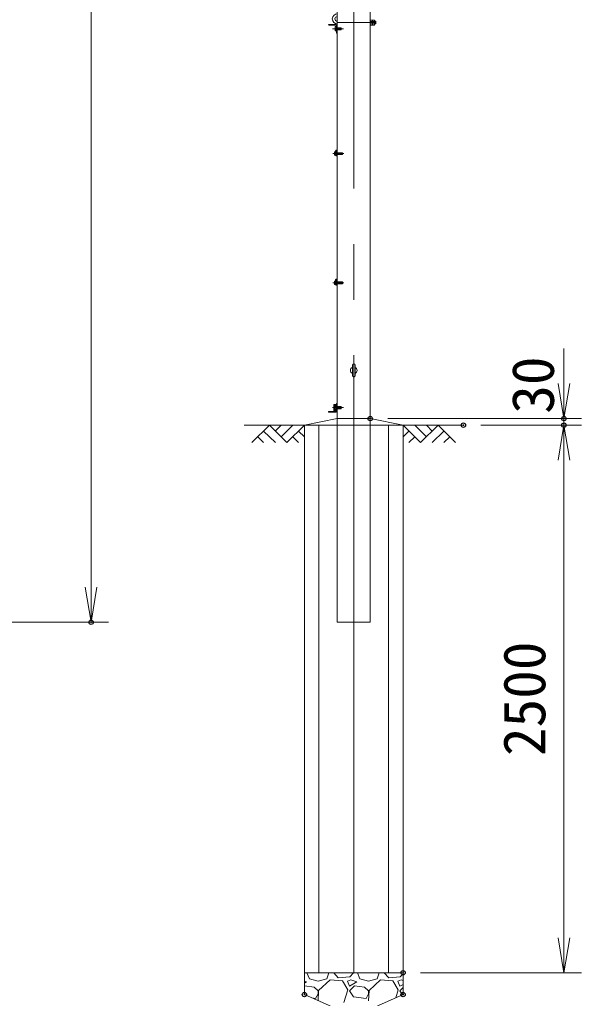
# Model space of a CAD drawing. Units: millimetres at full size. Extents: x -16800 to 16800, y -11880 to 11880.
# Drawn here: x 1464 to 4027, y -3960 to 509 of the extents above; entities that cross this region are included whole.
import ezdxf
from ezdxf.enums import TextEntityAlignment as Align

# ---------------------------------------------------------------- set-up
doc = ezdxf.new("R2010")
doc.units = ezdxf.units.MM
doc.header["$LTSCALE"] = 40
doc.header["$PDMODE"] = 32
doc.header["$PDSIZE"] = 20
doc.linetypes.add('USER1', pattern=[50.8, 31.75, -6.35, 6.35, -6.35])
for name, color, linetype, lineweight in [('0-0_D-STR1', 1, 'Continuous', 18), ('0-1_D-BMK', 2, 'USER1', 13), ('0-2_D-STR3', 3, 'Continuous', 13), ('0-3_D-STR4', 7, 'Continuous', 18), ('0-4_D-BGD', 7, 'Continuous', 18), ('0-5_D-DCR-HCH', 7, 'Continuous', 13), ('0-6_D-STR-DIM', 7, 'Continuous', 13), ('0-7_0', 7, 'Continuous', 18)]:
    doc.layers.add(name, color=color, linetype=linetype, lineweight=lineweight)
doc.layers.add('0-8_Defpoints', color=253, linetype='Continuous')
doc.styles.add('ＭＳ ゴシック', font='')
doc.styles.get('ＭＳ ゴシック').set_extended_font_data('MS Gothic')

# ---------------------------------------------------------------- blocks, each defined once
blk = doc.blocks.new('_Open')
at = {"layer": '0-7_0'}
blk.add_line((-40, 6.67), (0, 0), dxfattribs=at)
blk.add_lwpolyline([(-40, -6.67), (0, 0), (-40, 0)], dxfattribs=at)

msp = doc.modelspace()

# ---------------------------------------------------------------- linework, layer by layer
at = {"layer": '0-0_D-STR1'}
for p, q in [((2873.09, 486.52), (2873.09, 487.52)), ((2908.09, 487.52), (2873.09, 487.52)), ((2905.59, 484.52), (2875.09, 484.52)), ((2910.09, 449.52), (2910.09, 480.02)), ((2912.09, 447.52), (2913.09, 447.52)), ((2913.09, 447.52), (2913.09, 482.52)), ((2910.09, -1244.48), (2910.09, -1274.98)), ((2912.09, -1242.48), (2913.09, -1242.48)), ((2913.09, -1242.48), (2913.09, -1277.48)), ((2873.09, -1281.48), (2873.09, -1282.48)), ((2908.09, -1282.48), (2873.09, -1282.48)), ((2905.59, -1279.48), (2875.09, -1279.48))]:
    msp.add_line(p, q, dxfattribs=at)
msp.add_lwpolyline([(2913.09, 6757.52), (3063.09, 6757.52), (3063.09, -2242.48), (2913.09, -2242.48)], close=True, dxfattribs=at)
for centre, radius, start, end in [((2875.09, 486.52), 2, 180, 270), ((2905.59, 480.02), 4.5, 0, 90), ((2908.09, 482.52), 5, 0, 90), ((2912.09, 449.52), 2, 180, 270), ((2912.09, -1244.48), 2, 90, 180), ((2875.09, -1281.48), 2, 90, 180), ((2905.59, -1274.98), 4.5, 270, 0), ((2908.09, -1277.48), 5, 270, 0)]:
    msp.add_arc(centre, radius, start, end, dxfattribs=at)
at = {"layer": '0-1_D-BMK'}
for p, q in [((2988.09, -2293.48), (2988.09, 6808.52)), ((2913.09, 495.52), (3085.59, 495.52)), ((2940.99, 467.52), (2890.99, 467.52)), ((2892.76, -102.48), (2942.76, -102.48)), ((2892.76, -692.48), (2942.76, -692.48)), ((2940.99, -1262.48), (2890.99, -1262.48))]:
    msp.add_line(p, q, dxfattribs=at)
at = {"layer": '0-2_D-STR3'}
for p, q in [((3063.09, 506.47), (3063.09, 484.57)), ((3063.09, 506.47), (3072.29, 506.47)), ((3063.09, 501), (3072.29, 501)), ((3073.09, 506.47), (3073.09, 484.57)), ((3073.09, 506.47), (3082.29, 506.47)), ((3073.09, 504.14), (3073.09, 486.9)), ((3073.09, 501), (3082.29, 501)), ((3083.09, 504.14), (3083.09, 486.9)), ((3083.09, 501.52), (3087.14, 501.52)), ((3083.09, 500.57), (3088.09, 500.57)), ((3088.09, 500.57), (3087.14, 501.52)), ((3087.14, 501.52), (3087.14, 489.52)), ((3088.09, 500.57), (3088.09, 490.47)), ((2903.09, 475.77), (2903.99, 477.34)), ((2903.09, 475.77), (2903.09, 459.27)), ((2903.09, 459.27), (2903.99, 457.71)), ((2903.99, 477.34), (2910.09, 477.34)), ((2903.99, 472.43), (2910.09, 472.43)), ((2903.99, 462.61), (2910.09, 462.61)), ((2903.99, 457.71), (2910.09, 457.71)), ((2910.09, 477.34), (2910.09, 457.71)), ((2913.09, 472.52), (2928.59, 472.52)), ((2913.09, 471.62), (2929.49, 471.62)), ((2913.09, 463.42), (2929.49, 463.42)), ((2913.09, 462.52), (2928.59, 462.52)), ((2928.59, 472.52), (2930.09, 471.02)), ((2930.09, 471.02), (2930.09, 464.02)), ((3063.09, 490.05), (3072.29, 490.05)), ((3063.09, 484.57), (3072.29, 484.57)), ((3073.09, 490.05), (3082.29, 490.05)), ((3073.09, 484.57), (3082.29, 484.57)), ((3083.09, 489.52), (3087.14, 489.52)), ((2908.09, -86.48), (2913.09, -86.48)), ((2913.09, -86.48), (2913.09, -89.48)), ((2899.79, -96.18), (2900.49, -94.97)), ((2899.79, -96.18), (2899.79, -108.78)), ((2899.79, -108.78), (2900.49, -109.98)), ((2905.09, -94.97), (2900.49, -94.97)), ((2905.09, -98.73), (2900.49, -98.73)), ((2905.09, -106.23), (2900.49, -106.23)), ((2905.09, -109.98), (2900.49, -109.98)), ((2905.09, -89.48), (2905.09, -109.48)), ((2905.09, -94.97), (2905.09, -109.98)), ((2908.09, -89.98), (2908.09, -108.98)), ((2908.09, -98.48), (2935.89, -98.48)), ((2908.09, -99.23), (2936.64, -99.23)), ((2908.09, -105.73), (2936.64, -105.73)), ((2908.09, -106.48), (2935.89, -106.48)), ((2908.09, -112.48), (2913.09, -112.48)), ((2908.59, -89.48), (2913.09, -89.48)), ((2908.59, -109.48), (2913.09, -109.48)), ((2913.09, -109.48), (2913.09, -112.48)), ((2935.89, -98.48), (2937.09, -99.68)), ((2935.89, -98.48), (2935.89, -106.48)), ((2935.89, -106.48), (2937.09, -105.28)), ((2937.09, -99.68), (2937.09, -105.28)), ((2899.79, -686.18), (2900.49, -684.97)), ((2899.79, -686.18), (2899.79, -698.78)), ((2899.79, -698.78), (2900.49, -699.98)), ((2905.09, -684.97), (2900.49, -684.97)), ((2905.09, -688.73), (2900.49, -688.73)), ((2905.09, -696.23), (2900.49, -696.23)), ((2905.09, -699.98), (2900.49, -699.98)), ((2905.09, -679.48), (2905.09, -699.48)), ((2905.09, -684.97), (2905.09, -699.98)), ((2908.09, -676.48), (2913.09, -676.48)), ((2908.09, -679.98), (2908.09, -698.98)), ((2908.09, -688.48), (2935.89, -688.48)), ((2908.09, -689.23), (2936.64, -689.23)), ((2908.09, -695.73), (2936.64, -695.73)), ((2908.09, -696.48), (2935.89, -696.48)), ((2908.09, -702.48), (2913.09, -702.48)), ((2908.59, -679.48), (2913.09, -679.48)), ((2908.59, -699.48), (2913.09, -699.48)), ((2913.09, -676.48), (2913.09, -679.48)), ((2913.09, -699.48), (2913.09, -702.48)), ((2935.89, -688.48), (2937.09, -689.68)), ((2935.89, -688.48), (2935.89, -696.48)), ((2935.89, -696.48), (2937.09, -695.28)), ((2937.09, -689.68), (2937.09, -695.28)), ((2981.84, -1116.23), (2981.84, -1068.73)), ((2994.34, -1116.23), (2994.34, -1068.73)), ((2896.95, -1250.78), (2896.95, -1274.18)), ((2899.25, -1250.78), (2899.25, -1274.18)), ((2909.95, -1247.48), (2900.25, -1247.48)), ((2909.95, -1249.78), (2900.25, -1249.78)), ((2909.95, -1247.48), (2909.95, -1249.78)), ((2909.95, -1275.18), (2900.25, -1275.18)), ((2909.95, -1277.48), (2900.25, -1277.48)), ((2903.09, -1254.23), (2903.99, -1252.66)), ((2903.09, -1270.73), (2903.09, -1254.23)), ((2903.09, -1270.73), (2903.99, -1272.29)), ((2903.99, -1252.66), (2910.09, -1252.66)), ((2903.99, -1257.57), (2910.09, -1257.57)), ((2903.99, -1267.39), (2910.09, -1267.39)), ((2903.99, -1272.29), (2910.09, -1272.29)), ((2909.95, -1275.18), (2909.95, -1277.48)), ((2910.09, -1272.29), (2910.09, -1252.66)), ((2913.09, -1257.48), (2928.59, -1257.48)), ((2913.09, -1258.38), (2929.49, -1258.38)), ((2913.09, -1266.58), (2929.49, -1266.58)), ((2913.09, -1267.48), (2928.59, -1267.48)), ((2928.59, -1267.48), (2930.09, -1265.98)), ((2930.09, -1265.98), (2930.09, -1258.98))]:
    msp.add_line(p, q, dxfattribs=at)
for points in [[(2928.59, 472.52), (2928.59, 462.52), (2930.09, 464.02)], [(3083.09, 490.47), (3088.09, 490.47), (3087.14, 489.52)], [(2928.59, -1267.48), (2928.59, -1257.48), (2930.09, -1258.98)]]:
    msp.add_lwpolyline(points, dxfattribs=at)
for centre, radius, start, end in [((2913.09, 512.52), 23, 90, 270), ((2913.09, 512.52), 11, 90, 270), ((3068.11, 503.73), 5, 326.78843, 33.21157), ((3053.96, 495.52), 19.14, 343.37369, 16.62631), ((3078.11, 503.73), 5, 326.78843, 33.21157), ((3063.96, 495.52), 19.14, 343.37369, 16.62631), ((2907.58, 474.88), 4.34, 145.61575, 214.38425), ((2919.48, 467.52), 16.24, 162.41205, 197.58795), ((2907.58, 460.16), 4.34, 145.61575, 214.38425), ((3068.11, 487.31), 5, 326.78843, 33.21157), ((3078.11, 487.31), 5, 326.78843, 33.21157), ((2908.09, -89.48), 3, 90, 180), ((2903.23, -96.85), 3.32, 145.61585, 214.38415), ((2912.33, -102.48), 12.42, 162.4121, 197.5879), ((2903.23, -108.11), 3.32, 145.61585, 214.38415), ((2908.09, -109.48), 3, 180, 270), ((2908.59, -89.98), 0.5, 90, 180), ((2908.59, -108.98), 0.5, 180, 270), ((2903.23, -686.85), 3.32, 145.61585, 214.38415), ((2912.33, -692.48), 12.42, 162.4121, 197.5879), ((2903.23, -698.11), 3.32, 145.61585, 214.38415), ((2908.09, -679.48), 3, 90, 180), ((2908.09, -699.48), 3, 180, 270), ((2908.59, -679.98), 0.5, 90, 180), ((2908.59, -698.98), 0.5, 180, 270), ((2988.09, -1068.73), 6.25, 0, 180), ((2988.09, -1092.48), 15, 114.62432, 245.37568), ((2988.09, -1116.23), 6.25, 180, 0), ((2988.09, -1092.48), 15, 294.62432, 65.37568), ((2900.25, -1250.78), 3.3, 90, 180), ((2900.25, -1250.78), 1, 90, 180), ((2900.25, -1274.18), 3.3, 180, 270), ((2900.25, -1274.18), 1, 180, 270), ((2907.58, -1255.12), 4.34, 145.61575, 214.38425), ((2919.48, -1262.48), 16.24, 162.41205, 197.58795), ((2907.58, -1269.84), 4.34, 145.61575, 214.38425)]:
    msp.add_arc(centre, radius, start, end, dxfattribs=at)
at = {"layer": '0-3_D-STR4'}
for p, q in [((2763.09, -3942.48), (2763.09, -1342.48)), ((2828.99, -1342.48), (2828.99, -3842.48)), ((2988.09, -1342.48), (2988.09, -3842.48)), ((3147.19, -1342.48), (3147.19, -3842.48)), ((3213.09, -3942.48), (3213.09, -1342.48))]:
    msp.add_line(p, q, dxfattribs=at)
for points in [[(2763.09, -1342.48), (2913.09, -1312.48), (3063.09, -1312.48), (3213.09, -1342.48)], [(2763.09, -3942.48), (2988.09, -4042.48), (3213.09, -3942.48)]]:
    msp.add_lwpolyline(points, dxfattribs=at)
at = {"layer": '0-4_D-BGD'}
for p, q in [((2488.09, -1342.48), (3488.09, -1342.48)), ((3213.09, -3842.48), (2763.09, -3842.48))]:
    msp.add_line(p, q, dxfattribs=at)
at = {"layer": '0-5_D-DCR-HCH'}
for p, q in [((2603.45, -1342.48), (2523.64, -1422.3)), ((2576.85, -1369.08), (2630.3, -1422.3)), ((2603.45, -1342.48), (2683.27, -1422.3)), ((2630.06, -1369.08), (2656.67, -1342.48)), ((2656.67, -1395.69), (2709.88, -1342.48)), ((2683.27, -1422.3), (2763.09, -1342.48)), ((2736.48, -1369.08), (2763.09, -1395.57)), ((3292.91, -1422.3), (3213.09, -1342.48)), ((3239.7, -1369.08), (3213.09, -1395.57)), ((3319.51, -1395.69), (3266.3, -1342.48)), ((3372.73, -1342.48), (3292.91, -1422.3)), ((3346.26, -1369.22), (3319.51, -1342.48)), ((3399.33, -1369.08), (3345.88, -1422.3)), ((3372.73, -1342.48), (3452.54, -1422.3)), ((2550.24, -1395.69), (2576.97, -1422.3)), ((2709.88, -1395.69), (2736.61, -1422.3)), ((3266.3, -1395.69), (3239.57, -1422.3)), ((3425.94, -1395.69), (3399.21, -1422.3)), ((2774.69, -3842.48), (2786.5, -3870.03)), ((2864.7, -3870.03), (2874.54, -3842.48)), ((2917.6, -3865.43), (2896.56, -3842.48)), ((2987.02, -3842.48), (2970.5, -3860.83)), ((3004.69, -3842.48), (3016.5, -3870.03)), ((3094.7, -3870.03), (3104.54, -3842.48)), ((3147.6, -3865.43), (3126.56, -3842.48)), ((2772.7, -3883.83), (2763.09, -3880.63)), ((2763.09, -3889.6), (2772.7, -3883.83)), ((2786.5, -3870.03), (2825.6, -3881.53)), ((2825.6, -3881.53), (2864.7, -3870.03)), ((2880.8, -3874.63), (2827.9, -3922.93)), ((2936, -3879.23), (2880.8, -3874.63)), ((2970.5, -3860.83), (2917.6, -3865.43)), ((2961.3, -3920.63), (2936, -3879.23)), ((2975.1, -3874.63), (2959, -3881.53)), ((2959, -3881.53), (2968.2, -3904.53)), ((2968.2, -3904.53), (3002.7, -3883.83)), ((3002.7, -3883.83), (2975.1, -3874.63)), ((3016.5, -3870.03), (3055.6, -3881.53)), ((3055.6, -3881.53), (3094.7, -3870.03)), ((3110.8, -3874.63), (3057.9, -3922.93)), ((3166, -3879.23), (3110.8, -3874.63)), ((3200.5, -3860.83), (3147.6, -3865.43)), ((3191.3, -3920.63), (3166, -3879.23)), ((3205.1, -3874.63), (3189, -3881.53)), ((3189, -3881.53), (3198.2, -3904.53)), ((3213.09, -3846.85), (3200.5, -3860.83)), ((3213.09, -3877.3), (3205.1, -3874.63)), ((2807.2, -3909.13), (2763.09, -3902.52)), ((2825.6, -3925.23), (2807.2, -3909.13)), ((2825.6, -3939.03), (2825.6, -3925.23)), ((2827.9, -3922.93), (2825.65, -3970.28)), ((2942.9, -3978.13), (2961.3, -3920.63)), ((2991.2, -3902.23), (2968.2, -3925.23)), ((2968.2, -3925.23), (2986.6, -3952.83)), ((3037.2, -3909.13), (2991.2, -3902.23)), ((3055.6, -3925.23), (3037.2, -3909.13)), ((3057.9, -3922.93), (3055.6, -3971.23)), ((3055.6, -3939.03), (3055.6, -3925.23)), ((3179.54, -3957.39), (3191.3, -3920.63)), ((3198.2, -3904.53), (3213.09, -3895.6)), ((3213.09, -3910.35), (3198.2, -3925.23)), ((3198.2, -3925.23), (3210.47, -3943.64)), ((2797.41, -3957.73), (2814.1, -3959.73)), ((2814.1, -3959.73), (2825.6, -3939.03)), ((2986.6, -3952.83), (3044.1, -3959.73)), ((3044.1, -3959.73), (3055.6, -3939.03))]:
    msp.add_line(p, q, dxfattribs=at)
at = {"layer": '0-6_D-STR-DIM'}
for p, q in [((1789.92, 6757.52), (1789.92, -2242.48)), ((3946.64, -1152.48), (3946.64, -992.48)), ((3143.09, -1312.48), (4026.64, -1312.48)), ((3946.64, -1342.48), (3946.64, -1312.48)), ((3568.09, -1342.48), (4026.64, -1342.48)), ((3568.09, -1342.48), (4026.64, -1342.48)), ((3946.64, -3842.48), (3946.64, -1342.48)), ((3946.64, -1502.48), (3946.64, -1662.48)), ((-915.08, -2242.48), (1869.92, -2242.48)), ((3293.09, -3842.48), (4026.64, -3842.48))]:
    msp.add_line(p, q, dxfattribs=at)
at = {"layer": '0-8_Defpoints'}
for p in [(3063.09, -1312.48), (3488.09, -1342.48), (3946.64, -1312.48), (3946.64, -1342.48), (1789.92, -2242.48), (3213.09, -3842.48), (2763.09, -3942.48), (3213.09, -3942.48)]:
    msp.add_point(p, dxfattribs=at)

# ---------------------------------------------------------------- block references
at = {"layer": '0-6_D-STR-DIM', "xscale": 4, "yscale": 4}
for p, rotation in [((3946.64, -1312.48), 270), ((3946.64, -1342.48), 90), ((3946.64, -1342.48), 90), ((1789.92, -2242.48), 270), ((3946.64, -3842.48), 270)]:
    msp.add_blockref('_Open', p, dxfattribs=dict(at, rotation=rotation))

# ---------------------------------------------------------------- texts
at = {"layer": '0-6_D-STR-DIM', "style": 'ＭＳ ゴシック'}
for s, p in [('30', (3958.97, -1290.28)), ('2500', (3919.65, -2853.55))]:
    msp.add_text(s, height=192.4, rotation=90, dxfattribs=at).set_placement(p, align=Align.BOTTOM_LEFT)

doc.saveas('drawing.dxf')
